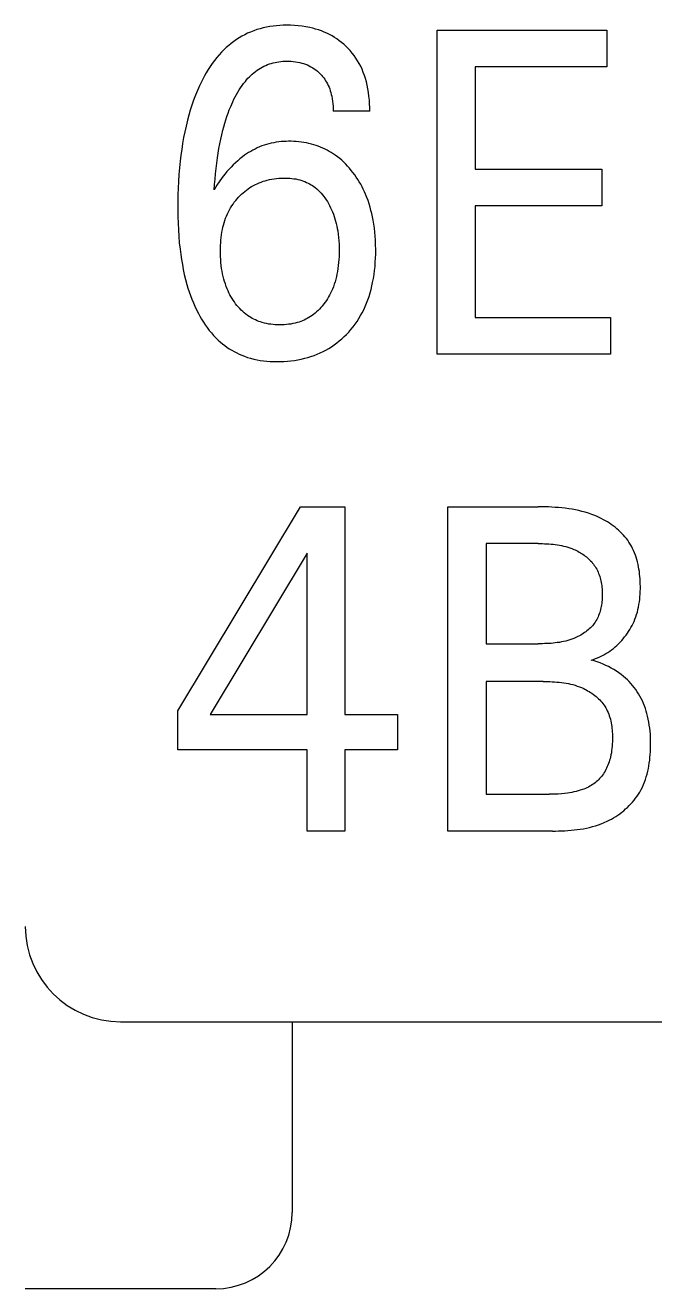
# Model space of a CAD drawing. Extents: x 10 to 656, y -396 to 292.
# Drawn here: x 288.851 to 289.519, y 101.488 to 102.829 of the extents above; entities that cross this region are included whole.
import ezdxf

# ---------------------------------------------------------------- set-up
doc = ezdxf.new("R2010")
doc.units = 0
doc.header["$LTSCALE"] = 5
doc.header["$MEASUREMENT"] = 0
doc.layers.get('0').update_dxf_attribs({"linetype": 'CONTINUOUS'})

msp = doc.modelspace()

# ---------------------------------------------------------------- linework, layer by layer
at = {"color": 7, "linetype": 'Continuous'}
for p, q in [((289.0839, 102.8194), (289.0808, 102.8178)), ((289.0869, 102.821), (289.0839, 102.8194)), ((289.0901, 102.8223), (289.0869, 102.821)), ((289.0934, 102.8236), (289.0901, 102.8223)), ((289.0967, 102.8248), (289.0934, 102.8236)), ((289.1001, 102.8258), (289.0967, 102.8248)), ((289.1036, 102.8266), (289.1001, 102.8258)), ((289.1071, 102.8274), (289.1036, 102.8266)), ((289.1106, 102.828), (289.1071, 102.8274)), ((289.1141, 102.8285), (289.1106, 102.828)), ((289.1176, 102.8289), (289.1141, 102.8285)), ((289.1212, 102.8292), (289.1176, 102.8289)), ((289.1248, 102.8294), (289.1212, 102.8292)), ((289.1283, 102.8295), (289.1248, 102.8294)), ((289.1325, 102.8294), (289.1283, 102.8295)), ((289.1366, 102.8292), (289.1325, 102.8294)), ((289.1407, 102.8289), (289.1366, 102.8292)), ((289.1448, 102.8284), (289.1407, 102.8289)), ((289.1489, 102.8278), (289.1448, 102.8284)), ((289.1529, 102.827), (289.1489, 102.8278)), ((289.156, 102.8263), (289.1529, 102.827)), ((289.1591, 102.8254), (289.156, 102.8263)), ((289.1621, 102.8245), (289.1591, 102.8254)), ((289.1652, 102.8234), (289.1621, 102.8245)), ((289.1681, 102.8223), (289.1652, 102.8234)), ((289.171, 102.821), (289.1681, 102.8223)), ((289.1739, 102.8196), (289.171, 102.821)), ((289.1766, 102.8181), (289.1739, 102.8196)), ((289.2882, 102.4802), (289.2882, 102.8243)), ((289.2882, 102.8243), (289.4685, 102.8243)), ((289.4685, 102.8243), (289.4685, 102.7853)), ((289.0642, 102.8057), (289.0617, 102.8034)), ((289.0668, 102.808), (289.0642, 102.8057)), ((289.0694, 102.8102), (289.0668, 102.808)), ((289.0722, 102.8122), (289.0694, 102.8102)), ((289.075, 102.8142), (289.0722, 102.8122)), ((289.0779, 102.8161), (289.075, 102.8142)), ((289.0808, 102.8178), (289.0779, 102.8161)), ((289.1792, 102.8166), (289.1766, 102.8181)), ((289.1818, 102.8149), (289.1792, 102.8166)), ((289.1842, 102.8131), (289.1818, 102.8149)), ((289.1867, 102.8113), (289.1842, 102.8131)), ((289.189, 102.8093), (289.1867, 102.8113)), ((289.1912, 102.8073), (289.189, 102.8093)), ((289.1936, 102.8049), (289.1912, 102.8073)), ((289.0516, 102.7921), (289.0493, 102.7889)), ((289.0541, 102.7951), (289.0516, 102.7921)), ((289.0566, 102.7981), (289.0541, 102.7951)), ((289.0592, 102.8009), (289.0566, 102.7981)), ((289.0617, 102.8034), (289.0592, 102.8009)), ((289.1958, 102.8025), (289.1936, 102.8049)), ((289.198, 102.8), (289.1958, 102.8025)), ((289.2, 102.7973), (289.198, 102.8)), ((289.2019, 102.7946), (289.2, 102.7973)), ((289.2037, 102.7918), (289.2019, 102.7946)), ((289.2053, 102.789), (289.2037, 102.7918)), ((289.043, 102.7791), (289.0411, 102.7758)), ((289.045, 102.7825), (289.043, 102.7791)), ((289.0471, 102.7857), (289.045, 102.7825)), ((289.0493, 102.7889), (289.0471, 102.7857)), ((289.0919, 102.7777), (289.0936, 102.7791)), ((289.0936, 102.7791), (289.0952, 102.7804)), ((289.0952, 102.7804), (289.097, 102.7817)), ((289.097, 102.7817), (289.0987, 102.7829)), ((289.0987, 102.7829), (289.1005, 102.784)), ((289.1005, 102.784), (289.1024, 102.7851)), ((289.1024, 102.7851), (289.1043, 102.786)), ((289.1043, 102.786), (289.1062, 102.7869)), ((289.1062, 102.7869), (289.1081, 102.7877)), ((289.1081, 102.7877), (289.11, 102.7884)), ((289.11, 102.7884), (289.112, 102.789)), ((289.112, 102.789), (289.114, 102.7896)), ((289.114, 102.7896), (289.116, 102.79)), ((289.116, 102.79), (289.118, 102.7904)), ((289.118, 102.7904), (289.1201, 102.7908)), ((289.1201, 102.7908), (289.1221, 102.791)), ((289.1221, 102.791), (289.1242, 102.7912)), ((289.1242, 102.7912), (289.1262, 102.7913)), ((289.1262, 102.7913), (289.1283, 102.7914)), ((289.1283, 102.7914), (289.1307, 102.7914)), ((289.1307, 102.7914), (289.133, 102.7913)), ((289.133, 102.7913), (289.1354, 102.7911)), ((289.1354, 102.7911), (289.1377, 102.7908)), ((289.1377, 102.7908), (289.14, 102.7904)), ((289.14, 102.7904), (289.1423, 102.7899)), ((289.1423, 102.7899), (289.1444, 102.7894)), ((289.1444, 102.7894), (289.1464, 102.7888)), ((289.1464, 102.7888), (289.1484, 102.7881)), ((289.1484, 102.7881), (289.1504, 102.7873)), ((289.1504, 102.7873), (289.1523, 102.7864)), ((289.1523, 102.7864), (289.1542, 102.7854)), ((289.1542, 102.7854), (289.156, 102.7844)), ((289.156, 102.7844), (289.1577, 102.7833)), ((289.1577, 102.7833), (289.1594, 102.7821)), ((289.1594, 102.7821), (289.161, 102.7808)), ((289.161, 102.7808), (289.1625, 102.7794)), ((289.1625, 102.7794), (289.164, 102.778)), ((289.207, 102.7859), (289.2053, 102.789)), ((289.2084, 102.7827), (289.207, 102.7859)), ((289.2098, 102.7794), (289.2084, 102.7827)), ((289.211, 102.7761), (289.2098, 102.7794)), ((289.3286, 102.7853), (289.3286, 102.6768)), ((289.4685, 102.7853), (289.3286, 102.7853)), ((289.0358, 102.7653), (289.0336, 102.7602)), ((289.0375, 102.7688), (289.0358, 102.7653)), ((289.0392, 102.7723), (289.0375, 102.7688)), ((289.0411, 102.7758), (289.0392, 102.7723)), ((289.0794, 102.7631), (289.081, 102.7655)), ((289.081, 102.7655), (289.0827, 102.7677)), ((289.0827, 102.7677), (289.0845, 102.7699)), ((289.0845, 102.7699), (289.0859, 102.7716)), ((289.0859, 102.7716), (289.0873, 102.7732)), ((289.0873, 102.7732), (289.0888, 102.7747)), ((289.0888, 102.7747), (289.0904, 102.7762)), ((289.0904, 102.7762), (289.0919, 102.7777)), ((289.164, 102.778), (289.1653, 102.7766)), ((289.1653, 102.7766), (289.1665, 102.7752)), ((289.1665, 102.7752), (289.1677, 102.7737)), ((289.1677, 102.7737), (289.1688, 102.7722)), ((289.1688, 102.7722), (289.1698, 102.7706)), ((289.1698, 102.7706), (289.1708, 102.769)), ((289.1708, 102.769), (289.1717, 102.7674)), ((289.1717, 102.7674), (289.1726, 102.7656)), ((289.1726, 102.7656), (289.1734, 102.7638)), ((289.212, 102.7728), (289.211, 102.7761)), ((289.213, 102.7694), (289.212, 102.7728)), ((289.2138, 102.766), (289.213, 102.7694)), ((289.2146, 102.762), (289.2138, 102.766)), ((289.0314, 102.7551), (289.0295, 102.7499)), ((289.0336, 102.7602), (289.0314, 102.7551)), ((289.0724, 102.7509), (289.0737, 102.7534)), ((289.0737, 102.7534), (289.075, 102.7559)), ((289.075, 102.7559), (289.0764, 102.7583)), ((289.0764, 102.7583), (289.0779, 102.7608)), ((289.0779, 102.7608), (289.0794, 102.7631)), ((289.1734, 102.7638), (289.1741, 102.7619)), ((289.1741, 102.7619), (289.1747, 102.76)), ((289.1747, 102.76), (289.1753, 102.7581)), ((289.1753, 102.7581), (289.1758, 102.7561)), ((289.1758, 102.7561), (289.1763, 102.7541)), ((289.1763, 102.7541), (289.1768, 102.7515)), ((289.1768, 102.7515), (289.1772, 102.7489)), ((289.2153, 102.7581), (289.2146, 102.762)), ((289.2158, 102.7541), (289.2153, 102.7581)), ((289.2162, 102.7501), (289.2158, 102.7541)), ((289.026, 102.7393), (289.0244, 102.734)), ((289.0277, 102.7446), (289.026, 102.7393)), ((289.0295, 102.7499), (289.0277, 102.7446)), ((289.0662, 102.7361), (289.0675, 102.7396)), ((289.0675, 102.7396), (289.069, 102.7431)), ((289.069, 102.7431), (289.0701, 102.7457)), ((289.0701, 102.7457), (289.0712, 102.7483)), ((289.0712, 102.7483), (289.0724, 102.7509)), ((289.1772, 102.7489), (289.1775, 102.7462)), ((289.1775, 102.7462), (289.1777, 102.7435)), ((289.1777, 102.7435), (289.1778, 102.7409)), ((289.1778, 102.7409), (289.1778, 102.7382)), ((289.2166, 102.7382), (289.1778, 102.7382)), ((289.2164, 102.7461), (289.2162, 102.7501)), ((289.2166, 102.7422), (289.2164, 102.7461)), ((289.2166, 102.7382), (289.2166, 102.7422)), ((289.023, 102.7286), (289.0215, 102.7225)), ((289.0244, 102.734), (289.023, 102.7286)), ((289.0617, 102.7218), (289.0627, 102.7254)), ((289.0627, 102.7254), (289.0638, 102.729)), ((289.0638, 102.729), (289.065, 102.7325)), ((289.065, 102.7325), (289.0662, 102.7361)), ((289.0202, 102.7163), (289.0189, 102.7102)), ((289.0215, 102.7225), (289.0202, 102.7163)), ((289.0584, 102.7084), (289.0595, 102.7133)), ((289.0595, 102.7133), (289.0607, 102.7181)), ((289.0607, 102.7181), (289.0617, 102.7218)), ((289.0179, 102.7039), (289.0169, 102.6977)), ((289.0189, 102.7102), (289.0179, 102.7039)), ((289.0556, 102.6936), (289.0565, 102.6986)), ((289.0565, 102.6986), (289.0574, 102.7035)), ((289.0574, 102.7035), (289.0584, 102.7084)), ((289.0948, 102.6981), (289.0925, 102.6969)), ((289.0972, 102.6993), (289.0948, 102.6981)), ((289.0996, 102.7003), (289.0972, 102.6993)), ((289.102, 102.7013), (289.0996, 102.7003)), ((289.1045, 102.7022), (289.102, 102.7013)), ((289.107, 102.703), (289.1045, 102.7022)), ((289.1096, 102.7036), (289.107, 102.703)), ((289.1121, 102.7043), (289.1096, 102.7036)), ((289.1147, 102.7048), (289.1121, 102.7043)), ((289.1173, 102.7052), (289.1147, 102.7048)), ((289.1199, 102.7056), (289.1173, 102.7052)), ((289.1225, 102.7059), (289.1199, 102.7056)), ((289.1251, 102.7061), (289.1225, 102.7059)), ((289.1278, 102.7062), (289.1251, 102.7061)), ((289.1304, 102.7063), (289.1278, 102.7062)), ((289.1331, 102.7063), (289.1304, 102.7063)), ((289.1359, 102.7062), (289.1331, 102.7063)), ((289.1386, 102.706), (289.1359, 102.7062)), ((289.1413, 102.7058), (289.1386, 102.706)), ((289.144, 102.7055), (289.1413, 102.7058)), ((289.1466, 102.705), (289.144, 102.7055)), ((289.1493, 102.7046), (289.1466, 102.705)), ((289.152, 102.704), (289.1493, 102.7046)), ((289.1546, 102.7033), (289.152, 102.704)), ((289.1572, 102.7026), (289.1546, 102.7033)), ((289.1596, 102.7018), (289.1572, 102.7026)), ((289.162, 102.701), (289.1596, 102.7018)), ((289.1644, 102.7001), (289.162, 102.701)), ((289.1668, 102.6991), (289.1644, 102.7001)), ((289.1691, 102.698), (289.1668, 102.6991)), ((289.1713, 102.6968), (289.1691, 102.698)), ((289.0153, 102.6852), (289.0146, 102.6781)), ((289.016, 102.6915), (289.0153, 102.6852)), ((289.0169, 102.6977), (289.016, 102.6915)), ((289.0541, 102.6831), (289.0549, 102.6887)), ((289.0549, 102.6887), (289.0556, 102.6936)), ((289.0764, 102.6857), (289.074, 102.6836)), ((289.0788, 102.6878), (289.0764, 102.6857)), ((289.0814, 102.6898), (289.0788, 102.6878)), ((289.0835, 102.6914), (289.0814, 102.6898)), ((289.0857, 102.6929), (289.0835, 102.6914)), ((289.0879, 102.6943), (289.0857, 102.6929)), ((289.0902, 102.6956), (289.0879, 102.6943)), ((289.0925, 102.6969), (289.0902, 102.6956)), ((289.1736, 102.6956), (289.1713, 102.6968)), ((289.1758, 102.6943), (289.1736, 102.6956)), ((289.1779, 102.693), (289.1758, 102.6943)), ((289.18, 102.6915), (289.1779, 102.693)), ((289.1824, 102.6898), (289.18, 102.6915)), ((289.1847, 102.688), (289.1824, 102.6898)), ((289.1869, 102.6861), (289.1847, 102.688)), ((289.189, 102.6841), (289.1869, 102.6861)), ((289.0146, 102.6781), (289.014, 102.6709)), ((289.0524, 102.6661), (289.0529, 102.6718)), ((289.0529, 102.6718), (289.0535, 102.6774)), ((289.0535, 102.6774), (289.0541, 102.6831)), ((289.063, 102.6717), (289.061, 102.6692)), ((289.065, 102.6742), (289.063, 102.6717)), ((289.0672, 102.6767), (289.065, 102.6742)), ((289.0694, 102.679), (289.0672, 102.6767)), ((289.0716, 102.6813), (289.0694, 102.679)), ((289.074, 102.6836), (289.0716, 102.6813)), ((289.1911, 102.682), (289.189, 102.6841)), ((289.1931, 102.6799), (289.1911, 102.682)), ((289.1951, 102.6777), (289.1931, 102.6799)), ((289.197, 102.6754), (289.1951, 102.6777)), ((289.1988, 102.6731), (289.197, 102.6754)), ((289.2006, 102.6707), (289.1988, 102.6731)), ((289.3286, 102.6768), (289.4631, 102.6768)), ((289.4631, 102.6768), (289.4631, 102.6377)), ((289.0135, 102.6637), (289.0132, 102.6566)), ((289.014, 102.6709), (289.0135, 102.6637)), ((289.0515, 102.6548), (289.0519, 102.6605)), ((289.0519, 102.6605), (289.0524, 102.6661)), ((289.0543, 102.6596), (289.0529, 102.6572)), ((289.0574, 102.6644), (289.0543, 102.6596)), ((289.061, 102.6692), (289.0574, 102.6644)), ((289.0893, 102.6571), (289.0912, 102.6583)), ((289.0912, 102.6583), (289.0931, 102.6594)), ((289.0931, 102.6594), (289.0952, 102.6604)), ((289.0952, 102.6604), (289.0972, 102.6613)), ((289.0972, 102.6613), (289.0993, 102.6622)), ((289.0993, 102.6622), (289.1014, 102.663)), ((289.1014, 102.663), (289.1035, 102.6638)), ((289.1035, 102.6638), (289.1057, 102.6644)), ((289.1057, 102.6644), (289.1078, 102.665)), ((289.1078, 102.665), (289.1102, 102.6656)), ((289.1102, 102.6656), (289.1126, 102.6661)), ((289.1126, 102.6661), (289.115, 102.6664)), ((289.115, 102.6664), (289.1175, 102.6668)), ((289.1175, 102.6668), (289.1199, 102.667)), ((289.1199, 102.667), (289.1224, 102.6672)), ((289.1224, 102.6672), (289.1248, 102.6673)), ((289.1248, 102.6673), (289.1273, 102.6673)), ((289.1273, 102.6673), (289.1294, 102.6672)), ((289.1294, 102.6672), (289.1316, 102.6671)), ((289.1316, 102.6671), (289.1338, 102.6669)), ((289.1338, 102.6669), (289.136, 102.6666)), ((289.136, 102.6666), (289.1381, 102.6663)), ((289.1381, 102.6663), (289.1402, 102.6659)), ((289.1402, 102.6659), (289.1424, 102.6653)), ((289.1424, 102.6653), (289.1444, 102.6647)), ((289.1444, 102.6647), (289.1462, 102.6641)), ((289.1462, 102.6641), (289.1478, 102.6635)), ((289.1478, 102.6635), (289.1495, 102.6627)), ((289.1495, 102.6627), (289.1511, 102.6619)), ((289.1511, 102.6619), (289.1527, 102.6611)), ((289.1527, 102.6611), (289.1543, 102.6602)), ((289.1543, 102.6602), (289.1558, 102.6592)), ((289.1558, 102.6592), (289.1573, 102.6582)), ((289.1573, 102.6582), (289.1588, 102.6571)), ((289.2023, 102.6683), (289.2006, 102.6707)), ((289.2039, 102.6658), (289.2023, 102.6683)), ((289.2055, 102.6632), (289.2039, 102.6658)), ((289.207, 102.6607), (289.2055, 102.6632)), ((289.2084, 102.658), (289.207, 102.6607)), ((289.2097, 102.6554), (289.2084, 102.658)), ((289.0129, 102.6494), (289.0128, 102.6422)), ((289.0132, 102.6566), (289.0129, 102.6494)), ((289.0529, 102.6572), (289.0515, 102.6548)), ((289.0743, 102.6434), (289.0758, 102.6452)), ((289.0758, 102.6452), (289.0773, 102.647)), ((289.0773, 102.647), (289.0789, 102.6486)), ((289.0789, 102.6486), (289.0805, 102.6502)), ((289.0805, 102.6502), (289.0822, 102.6517)), ((289.0822, 102.6517), (289.0839, 102.6531)), ((289.0839, 102.6531), (289.0856, 102.6545)), ((289.0856, 102.6545), (289.0874, 102.6558)), ((289.0874, 102.6558), (289.0893, 102.6571)), ((289.1588, 102.6571), (289.1604, 102.6557)), ((289.1604, 102.6557), (289.162, 102.6543)), ((289.162, 102.6543), (289.1636, 102.6527)), ((289.1636, 102.6527), (289.165, 102.6512)), ((289.165, 102.6512), (289.1664, 102.6495)), ((289.1664, 102.6495), (289.1678, 102.6478)), ((289.1678, 102.6478), (289.169, 102.6461)), ((289.169, 102.6461), (289.1703, 102.6443)), ((289.1703, 102.6443), (289.1716, 102.6423)), ((289.211, 102.6527), (289.2097, 102.6554)), ((289.2122, 102.65), (289.211, 102.6527)), ((289.2135, 102.6466), (289.2122, 102.65)), ((289.2148, 102.6433), (289.2135, 102.6466)), ((289.0128, 102.6422), (289.0127, 102.6351)), ((289.0127, 102.6351), (289.0128, 102.6263)), ((289.0655, 102.6292), (289.0666, 102.6315)), ((289.0666, 102.6315), (289.0677, 102.6336)), ((289.0677, 102.6336), (289.0689, 102.6356)), ((289.0689, 102.6356), (289.0701, 102.6377)), ((289.0701, 102.6377), (289.0714, 102.6396)), ((289.0714, 102.6396), (289.0728, 102.6416)), ((289.0728, 102.6416), (289.0743, 102.6434)), ((289.1716, 102.6423), (289.1728, 102.6402)), ((289.1728, 102.6402), (289.174, 102.638)), ((289.174, 102.638), (289.1751, 102.6358)), ((289.1751, 102.6358), (289.1761, 102.6336)), ((289.1761, 102.6336), (289.1771, 102.6314)), ((289.1771, 102.6314), (289.178, 102.6291)), ((289.2159, 102.6399), (289.2148, 102.6433)), ((289.217, 102.6365), (289.2159, 102.6399)), ((289.2179, 102.633), (289.217, 102.6365)), ((289.2188, 102.6295), (289.2179, 102.633)), ((289.3286, 102.6377), (289.3286, 102.5192)), ((289.4631, 102.6377), (289.3286, 102.6377)), ((289.0128, 102.6263), (289.013, 102.6194)), ((289.013, 102.6194), (289.0134, 102.6124)), ((289.0607, 102.615), (289.0613, 102.6174)), ((289.0613, 102.6174), (289.062, 102.6198)), ((289.062, 102.6198), (289.0628, 102.6222)), ((289.0628, 102.6222), (289.0636, 102.6246)), ((289.0636, 102.6246), (289.0645, 102.6269)), ((289.0645, 102.6269), (289.0655, 102.6292)), ((289.178, 102.6291), (289.1788, 102.6266)), ((289.1788, 102.6266), (289.1796, 102.624)), ((289.1796, 102.624), (289.1804, 102.6215)), ((289.1804, 102.6215), (289.181, 102.6189)), ((289.181, 102.6189), (289.1816, 102.6163)), ((289.2196, 102.626), (289.2188, 102.6295)), ((289.2202, 102.6225), (289.2196, 102.626)), ((289.2209, 102.6183), (289.2202, 102.6225)), ((289.2215, 102.6141), (289.2209, 102.6183)), ((289.0134, 102.6124), (289.0138, 102.6055)), ((289.0138, 102.6055), (289.0144, 102.5985)), ((289.0586, 102.6014), (289.0588, 102.6042)), ((289.0588, 102.6042), (289.0592, 102.607)), ((289.0592, 102.607), (289.0597, 102.6098)), ((289.0597, 102.6098), (289.0602, 102.6125)), ((289.0602, 102.6125), (289.0607, 102.615)), ((289.1816, 102.6163), (289.1821, 102.6137)), ((289.1821, 102.6137), (289.1826, 102.6111)), ((289.1826, 102.6111), (289.1831, 102.6076)), ((289.1831, 102.6076), (289.1835, 102.6041)), ((289.1835, 102.6041), (289.1838, 102.6007)), ((289.222, 102.6098), (289.2215, 102.6141)), ((289.2224, 102.6056), (289.222, 102.6098)), ((289.2226, 102.6013), (289.2224, 102.6056)), ((289.0144, 102.5985), (289.0152, 102.5916)), ((289.0152, 102.5916), (289.0159, 102.5862)), ((289.058, 102.5902), (289.0581, 102.593)), ((289.0581, 102.593), (289.0582, 102.5958)), ((289.0582, 102.5958), (289.0583, 102.5986)), ((289.0583, 102.5986), (289.0586, 102.6014)), ((289.1838, 102.6007), (289.184, 102.5972)), ((289.184, 102.5972), (289.1841, 102.5937)), ((289.1841, 102.5937), (289.1841, 102.5902)), ((289.2228, 102.5971), (289.2226, 102.6013)), ((289.2229, 102.5907), (289.2228, 102.5971)), ((289.2229, 102.5864), (289.2229, 102.5907)), ((289.0159, 102.5862), (289.0167, 102.5808)), ((289.0167, 102.5808), (289.0176, 102.5755)), ((289.0581, 102.587), (289.058, 102.5902)), ((289.0582, 102.5839), (289.0581, 102.587)), ((289.0583, 102.5808), (289.0582, 102.5839)), ((289.0586, 102.5776), (289.0583, 102.5808)), ((289.0589, 102.5745), (289.0586, 102.5776)), ((289.1836, 102.5775), (289.1832, 102.5744)), ((289.1838, 102.5807), (289.1836, 102.5775)), ((289.184, 102.5838), (289.1838, 102.5807)), ((289.1841, 102.587), (289.184, 102.5838)), ((289.1841, 102.5902), (289.1841, 102.587)), ((289.2222, 102.5735), (289.2225, 102.5778)), ((289.2225, 102.5778), (289.2227, 102.5821)), ((289.2227, 102.5821), (289.2229, 102.5864)), ((289.0176, 102.5755), (289.0186, 102.5702)), ((289.0186, 102.5702), (289.0197, 102.5649)), ((289.0197, 102.5649), (289.021, 102.5596)), ((289.0593, 102.5714), (289.0589, 102.5745)), ((289.0598, 102.5683), (289.0593, 102.5714)), ((289.0604, 102.5656), (289.0598, 102.5683)), ((289.061, 102.5628), (289.0604, 102.5656)), ((289.1818, 102.5653), (289.1812, 102.5626)), ((289.1823, 102.5681), (289.1818, 102.5653)), ((289.1828, 102.5712), (289.1823, 102.5681)), ((289.1832, 102.5744), (289.1828, 102.5712)), ((289.2205, 102.5607), (289.2212, 102.5649)), ((289.2212, 102.5649), (289.2217, 102.5692)), ((289.2217, 102.5692), (289.2222, 102.5735)), ((289.021, 102.5596), (289.0224, 102.5544)), ((289.0224, 102.5544), (289.0236, 102.5504)), ((289.0236, 102.5504), (289.0249, 102.5465)), ((289.0616, 102.5601), (289.061, 102.5628)), ((289.0624, 102.5574), (289.0616, 102.5601)), ((289.0633, 102.5548), (289.0624, 102.5574)), ((289.0642, 102.5521), (289.0633, 102.5548)), ((289.0652, 102.5495), (289.0642, 102.5521)), ((289.178, 102.5518), (289.1769, 102.5492)), ((289.1789, 102.5545), (289.178, 102.5518)), ((289.1798, 102.5571), (289.1789, 102.5545)), ((289.1805, 102.5598), (289.1798, 102.5571)), ((289.1812, 102.5626), (289.1805, 102.5598)), ((289.218, 102.549), (289.2189, 102.5527)), ((289.2189, 102.5527), (289.2197, 102.5564)), ((289.2197, 102.5564), (289.2205, 102.5607)), ((289.0249, 102.5465), (289.0262, 102.5426)), ((289.0262, 102.5426), (289.0277, 102.5387)), ((289.0277, 102.5387), (289.0293, 102.5349)), ((289.0661, 102.5475), (289.0652, 102.5495)), ((289.0671, 102.5454), (289.0661, 102.5475)), ((289.0681, 102.5434), (289.0671, 102.5454)), ((289.0692, 102.5414), (289.0681, 102.5434)), ((289.0704, 102.5395), (289.0692, 102.5414)), ((289.0716, 102.5375), (289.0704, 102.5395)), ((289.0729, 102.5357), (289.0716, 102.5375)), ((289.1706, 102.5373), (289.1693, 102.5354)), ((289.1718, 102.5392), (289.1706, 102.5373)), ((289.1729, 102.5411), (289.1718, 102.5392)), ((289.174, 102.5431), (289.1729, 102.5411)), ((289.1751, 102.5451), (289.174, 102.5431)), ((289.176, 102.5471), (289.1751, 102.5451)), ((289.1769, 102.5492), (289.176, 102.5471)), ((289.2133, 102.5345), (289.2146, 102.538)), ((289.2146, 102.538), (289.2159, 102.5416)), ((289.2159, 102.5416), (289.217, 102.5453)), ((289.217, 102.5453), (289.218, 102.549)), ((289.0293, 102.5349), (289.0309, 102.5311)), ((289.0309, 102.5311), (289.0327, 102.5273)), ((289.0327, 102.5273), (289.0346, 102.5236)), ((289.0346, 102.5236), (289.0363, 102.5205)), ((289.0742, 102.5338), (289.0729, 102.5357)), ((289.0756, 102.5321), (289.0742, 102.5338)), ((289.077, 102.5304), (289.0756, 102.5321)), ((289.0785, 102.5287), (289.077, 102.5304)), ((289.0801, 102.5271), (289.0785, 102.5287)), ((289.0817, 102.5256), (289.0801, 102.5271)), ((289.0834, 102.5241), (289.0817, 102.5256)), ((289.0851, 102.5227), (289.0834, 102.5241)), ((289.1586, 102.5238), (289.157, 102.5225)), ((289.1602, 102.5252), (289.1586, 102.5238)), ((289.1618, 102.5266), (289.1602, 102.5252)), ((289.1633, 102.5281), (289.1618, 102.5266)), ((289.1647, 102.5297), (289.1633, 102.5281)), ((289.1661, 102.5313), (289.1647, 102.5297)), ((289.168, 102.5336), (289.1661, 102.5313)), ((289.1693, 102.5354), (289.168, 102.5336)), ((289.2069, 102.5212), (289.2086, 102.5243)), ((289.2086, 102.5243), (289.2102, 102.5275)), ((289.2102, 102.5275), (289.2118, 102.5309)), ((289.2118, 102.5309), (289.2133, 102.5345)), ((289.0363, 102.5205), (289.038, 102.5174)), ((289.038, 102.5174), (289.0399, 102.5143)), ((289.0399, 102.5143), (289.0419, 102.5114)), ((289.0419, 102.5114), (289.0439, 102.5085)), ((289.0869, 102.5214), (289.0851, 102.5227)), ((289.0885, 102.5203), (289.0869, 102.5214)), ((289.0902, 102.5193), (289.0885, 102.5203)), ((289.0919, 102.5183), (289.0902, 102.5193)), ((289.0936, 102.5174), (289.0919, 102.5183)), ((289.0953, 102.5166), (289.0936, 102.5174)), ((289.0971, 102.5158), (289.0953, 102.5166)), ((289.0989, 102.5151), (289.0971, 102.5158)), ((289.1007, 102.5145), (289.0989, 102.5151)), ((289.1025, 102.5139), (289.1007, 102.5145)), ((289.1048, 102.5133), (289.1025, 102.5139)), ((289.1071, 102.5128), (289.1048, 102.5133)), ((289.1094, 102.5123), (289.1071, 102.5128)), ((289.1117, 102.512), (289.1094, 102.5123)), ((289.114, 102.5117), (289.1117, 102.512)), ((289.1163, 102.5116), (289.114, 102.5117)), ((289.1186, 102.5114), (289.1163, 102.5116)), ((289.121, 102.5114), (289.1186, 102.5114)), ((289.1233, 102.5114), (289.121, 102.5114)), ((289.1257, 102.5115), (289.1233, 102.5114)), ((289.1281, 102.5117), (289.1257, 102.5115)), ((289.1304, 102.512), (289.1281, 102.5117)), ((289.1327, 102.5123), (289.1304, 102.512)), ((289.135, 102.5127), (289.1327, 102.5123)), ((289.1373, 102.5133), (289.135, 102.5127)), ((289.1396, 102.5139), (289.1373, 102.5133)), ((289.1415, 102.5144), (289.1396, 102.5139)), ((289.1433, 102.5151), (289.1415, 102.5144)), ((289.1451, 102.5158), (289.1433, 102.5151)), ((289.1469, 102.5165), (289.1451, 102.5158)), ((289.1486, 102.5174), (289.1469, 102.5165)), ((289.1503, 102.5182), (289.1486, 102.5174)), ((289.152, 102.5192), (289.1503, 102.5182)), ((289.1537, 102.5202), (289.152, 102.5192)), ((289.1553, 102.5213), (289.1537, 102.5202)), ((289.157, 102.5225), (289.1553, 102.5213)), ((289.1989, 102.5093), (289.201, 102.5122)), ((289.201, 102.5122), (289.2031, 102.5151)), ((289.2031, 102.5151), (289.205, 102.5181)), ((289.205, 102.5181), (289.2069, 102.5212)), ((289.3286, 102.5192), (289.4723, 102.5192)), ((289.4723, 102.5192), (289.4723, 102.4802)), ((289.0439, 102.5085), (289.0461, 102.5056)), ((289.0461, 102.5056), (289.0484, 102.5029)), ((289.0484, 102.5029), (289.0507, 102.5002)), ((289.0507, 102.5002), (289.0532, 102.4976)), ((289.0532, 102.4976), (289.0557, 102.4951)), ((289.1869, 102.4966), (289.1895, 102.4989)), ((289.1895, 102.4989), (289.1919, 102.5013)), ((289.1919, 102.5013), (289.1943, 102.5038)), ((289.1943, 102.5038), (289.1966, 102.5065)), ((289.1966, 102.5065), (289.1989, 102.5093)), ((289.0557, 102.4951), (289.058, 102.4932)), ((289.058, 102.4932), (289.0603, 102.4913)), ((289.0603, 102.4913), (289.0626, 102.4894)), ((289.0626, 102.4894), (289.065, 102.4877)), ((289.065, 102.4877), (289.0675, 102.486)), ((289.0675, 102.486), (289.0701, 102.4845)), ((289.0701, 102.4845), (289.0727, 102.483)), ((289.167, 102.4831), (289.1701, 102.4847)), ((289.1701, 102.4847), (289.1731, 102.4864)), ((289.1731, 102.4864), (289.176, 102.4882)), ((289.176, 102.4882), (289.1788, 102.4901)), ((289.1788, 102.4901), (289.1816, 102.4922)), ((289.1816, 102.4922), (289.1843, 102.4943)), ((289.1843, 102.4943), (289.1869, 102.4966)), ((289.0727, 102.483), (289.0753, 102.4816)), ((289.0753, 102.4816), (289.078, 102.4803)), ((289.078, 102.4803), (289.0807, 102.4792)), ((289.0807, 102.4792), (289.0835, 102.4781)), ((289.0835, 102.4781), (289.0868, 102.4769)), ((289.0868, 102.4769), (289.0901, 102.4759)), ((289.0901, 102.4759), (289.0935, 102.4751)), ((289.0935, 102.4751), (289.0969, 102.4744)), ((289.0969, 102.4744), (289.1004, 102.4737)), ((289.1004, 102.4737), (289.1038, 102.4733)), ((289.1038, 102.4733), (289.1073, 102.4729)), ((289.1073, 102.4729), (289.1108, 102.4726)), ((289.1108, 102.4726), (289.1143, 102.4724)), ((289.1143, 102.4724), (289.1178, 102.4724)), ((289.1178, 102.4724), (289.1216, 102.4724)), ((289.1216, 102.4724), (289.1254, 102.4726)), ((289.1254, 102.4726), (289.1291, 102.4728)), ((289.1291, 102.4728), (289.1328, 102.4732)), ((289.1328, 102.4732), (289.1366, 102.4737)), ((289.1366, 102.4737), (289.1403, 102.4743)), ((289.1403, 102.4743), (289.1439, 102.475)), ((289.1439, 102.475), (289.1476, 102.4759)), ((289.1476, 102.4759), (289.1509, 102.4768)), ((289.1509, 102.4768), (289.1542, 102.4778)), ((289.1542, 102.4778), (289.1575, 102.479)), ((289.1575, 102.479), (289.1607, 102.4802)), ((289.1607, 102.4802), (289.1639, 102.4816)), ((289.1639, 102.4816), (289.167, 102.4831)), ((289.4723, 102.4802), (289.2882, 102.4802)), ((289.0127, 102.1016), (289.1432, 102.3182)), ((289.1432, 102.3182), (289.19, 102.3182)), ((289.19, 102.3182), (289.19, 102.0977)), ((289.2997, 101.9741), (289.2997, 102.3182)), ((289.2997, 102.3182), (289.3955, 102.3182)), ((289.3991, 102.3182), (289.3955, 102.3182)), ((289.4027, 102.3182), (289.3991, 102.3182)), ((289.4063, 102.3181), (289.4027, 102.3182)), ((289.4099, 102.3179), (289.4063, 102.3181)), ((289.4135, 102.3177), (289.4099, 102.3179)), ((289.4171, 102.3175), (289.4135, 102.3177)), ((289.4207, 102.3171), (289.4171, 102.3175)), ((289.4243, 102.3167), (289.4207, 102.3171)), ((289.4279, 102.3162), (289.4243, 102.3167)), ((289.4315, 102.3157), (289.4279, 102.3162)), ((289.435, 102.315), (289.4315, 102.3157)), ((289.4385, 102.3143), (289.435, 102.315)), ((289.442, 102.3134), (289.4385, 102.3143)), ((289.4455, 102.3125), (289.442, 102.3134)), ((289.449, 102.3114), (289.4455, 102.3125)), ((289.4524, 102.3102), (289.449, 102.3114)), ((289.4558, 102.3089), (289.4524, 102.3102)), ((289.4581, 102.3079), (289.4558, 102.3089)), ((289.4603, 102.3069), (289.4581, 102.3079)), ((289.4625, 102.3058), (289.4603, 102.3069)), ((289.4647, 102.3046), (289.4625, 102.3058)), ((289.4669, 102.3034), (289.4647, 102.3046)), ((289.469, 102.3022), (289.4669, 102.3034)), ((289.4711, 102.3009), (289.469, 102.3022)), ((289.4731, 102.2995), (289.4711, 102.3009)), ((289.4751, 102.2981), (289.4731, 102.2995)), ((289.4771, 102.2966), (289.4751, 102.2981)), ((289.479, 102.295), (289.4771, 102.2966)), ((289.4809, 102.2934), (289.479, 102.295)), ((289.4826, 102.2918), (289.4809, 102.2934)), ((289.4844, 102.2901), (289.4826, 102.2918)), ((289.486, 102.2883), (289.4844, 102.2901)), ((289.4876, 102.2865), (289.486, 102.2883)), ((289.4891, 102.2846), (289.4876, 102.2865)), ((289.4906, 102.2827), (289.4891, 102.2846)), ((289.4919, 102.2807), (289.4906, 102.2827)), ((289.1503, 102.2692), (289.0473, 102.0977)), ((289.1503, 102.0977), (289.1503, 102.2692)), ((289.3402, 102.2792), (289.3402, 102.1729)), ((289.3955, 102.2792), (289.3402, 102.2792)), ((289.3955, 102.2792), (289.3978, 102.2792)), ((289.3978, 102.2792), (289.4001, 102.2792)), ((289.4001, 102.2792), (289.4023, 102.2791)), ((289.4023, 102.2791), (289.4046, 102.279)), ((289.4046, 102.279), (289.4068, 102.2789)), ((289.4068, 102.2789), (289.4091, 102.2787)), ((289.4091, 102.2787), (289.4114, 102.2785)), ((289.4114, 102.2785), (289.4136, 102.2782)), ((289.4136, 102.2782), (289.4159, 102.2779)), ((289.4159, 102.2779), (289.4181, 102.2775)), ((289.4181, 102.2775), (289.4203, 102.2771)), ((289.4203, 102.2771), (289.4225, 102.2766)), ((289.4225, 102.2766), (289.4247, 102.2761)), ((289.4247, 102.2761), (289.4269, 102.2754)), ((289.4269, 102.2754), (289.4291, 102.2747)), ((289.4291, 102.2747), (289.4312, 102.274)), ((289.4312, 102.274), (289.4333, 102.2731)), ((289.4333, 102.2731), (289.4347, 102.2725)), ((289.4347, 102.2725), (289.4361, 102.2718)), ((289.4361, 102.2718), (289.4375, 102.2711)), ((289.4375, 102.2711), (289.4389, 102.2703)), ((289.4389, 102.2703), (289.4403, 102.2695)), ((289.4403, 102.2695), (289.4416, 102.2687)), ((289.4416, 102.2687), (289.4429, 102.2679)), ((289.4933, 102.2786), (289.4919, 102.2807)), ((289.4945, 102.2764), (289.4933, 102.2786)), ((289.4957, 102.2741), (289.4945, 102.2764)), ((289.4968, 102.2718), (289.4957, 102.2741)), ((289.4978, 102.2695), (289.4968, 102.2718)), ((289.4987, 102.2671), (289.4978, 102.2695)), ((289.4429, 102.2679), (289.4442, 102.267)), ((289.4442, 102.267), (289.4454, 102.266)), ((289.4454, 102.266), (289.4467, 102.2651)), ((289.4467, 102.2651), (289.4479, 102.264)), ((289.4479, 102.264), (289.449, 102.263)), ((289.449, 102.263), (289.4501, 102.2619)), ((289.4501, 102.2619), (289.4512, 102.2608)), ((289.4512, 102.2608), (289.4523, 102.2597)), ((289.4523, 102.2597), (289.4533, 102.2585)), ((289.4533, 102.2585), (289.4542, 102.2573)), ((289.4542, 102.2573), (289.4551, 102.2561)), ((289.4551, 102.2561), (289.456, 102.2548)), ((289.4995, 102.2647), (289.4987, 102.2671)), ((289.5003, 102.2622), (289.4995, 102.2647)), ((289.5009, 102.2597), (289.5003, 102.2622)), ((289.5015, 102.2572), (289.5009, 102.2597)), ((289.5021, 102.2546), (289.5015, 102.2572)), ((289.456, 102.2548), (289.4568, 102.2534)), ((289.4568, 102.2534), (289.4576, 102.252)), ((289.4576, 102.252), (289.4584, 102.2505)), ((289.4584, 102.2505), (289.4591, 102.249)), ((289.4591, 102.249), (289.4597, 102.2475)), ((289.4597, 102.2475), (289.4603, 102.246)), ((289.4603, 102.246), (289.4608, 102.2444)), ((289.4608, 102.2444), (289.4613, 102.2428)), ((289.4613, 102.2428), (289.4617, 102.2412)), ((289.5025, 102.2521), (289.5021, 102.2546)), ((289.5029, 102.2495), (289.5025, 102.2521)), ((289.5032, 102.2469), (289.5029, 102.2495)), ((289.5035, 102.2443), (289.5032, 102.2469)), ((289.5037, 102.2417), (289.5035, 102.2443)), ((289.4617, 102.2412), (289.4621, 102.2396)), ((289.4621, 102.2396), (289.4624, 102.2379)), ((289.4624, 102.2379), (289.4627, 102.2362)), ((289.4627, 102.2362), (289.4629, 102.2346)), ((289.4629, 102.2346), (289.4631, 102.2329)), ((289.4631, 102.2329), (289.4633, 102.2312)), ((289.4633, 102.2312), (289.4634, 102.2295)), ((289.4634, 102.2295), (289.4635, 102.2278)), ((289.5039, 102.2391), (289.5037, 102.2417)), ((289.5039, 102.2365), (289.5039, 102.2391)), ((289.504, 102.2338), (289.5039, 102.2365)), ((289.5039, 102.2283), (289.504, 102.2311)), ((289.504, 102.2311), (289.504, 102.2338)), ((289.463, 102.2158), (289.4627, 102.2142)), ((289.4631, 102.2175), (289.463, 102.2158)), ((289.4633, 102.2192), (289.4631, 102.2175)), ((289.4634, 102.2209), (289.4633, 102.2192)), ((289.4635, 102.2226), (289.4634, 102.2209)), ((289.4635, 102.2278), (289.4635, 102.226)), ((289.4635, 102.226), (289.4635, 102.2243)), ((289.4635, 102.2243), (289.4635, 102.2226)), ((289.5025, 102.2146), (289.5029, 102.2173)), ((289.5029, 102.2173), (289.5033, 102.22)), ((289.5033, 102.22), (289.5036, 102.2228)), ((289.5036, 102.2228), (289.5038, 102.2255)), ((289.5038, 102.2255), (289.5039, 102.2283)), ((289.4597, 102.2029), (289.4591, 102.2014)), ((289.4603, 102.2045), (289.4597, 102.2029)), ((289.4608, 102.206), (289.4603, 102.2045)), ((289.4613, 102.2076), (289.4608, 102.206)), ((289.4617, 102.2092), (289.4613, 102.2076)), ((289.4621, 102.2109), (289.4617, 102.2092)), ((289.4624, 102.2125), (289.4621, 102.2109)), ((289.4627, 102.2142), (289.4624, 102.2125)), ((289.4991, 102.2015), (289.5, 102.204)), ((289.5, 102.204), (289.5008, 102.2066)), ((289.5008, 102.2066), (289.5014, 102.2093)), ((289.5014, 102.2093), (289.502, 102.2119)), ((289.502, 102.2119), (289.5025, 102.2146)), ((289.4497, 102.1886), (289.4485, 102.1876)), ((289.4509, 102.1897), (289.4497, 102.1886)), ((289.452, 102.1909), (289.4509, 102.1897)), ((289.4531, 102.192), (289.452, 102.1909)), ((289.4541, 102.1932), (289.4531, 102.192)), ((289.4551, 102.1945), (289.4541, 102.1932)), ((289.456, 102.1957), (289.4551, 102.1945)), ((289.4568, 102.1971), (289.456, 102.1957)), ((289.4576, 102.1985), (289.4568, 102.1971)), ((289.4584, 102.2), (289.4576, 102.1985)), ((289.4591, 102.2014), (289.4584, 102.2)), ((289.4928, 102.1881), (289.494, 102.1902)), ((289.494, 102.1902), (289.4952, 102.1923)), ((289.4952, 102.1923), (289.4963, 102.1945)), ((289.4963, 102.1945), (289.4973, 102.1967)), ((289.4973, 102.1967), (289.4982, 102.1989)), ((289.4982, 102.1989), (289.4991, 102.2015)), ((289.4203, 102.1748), (289.418, 102.1744)), ((289.4225, 102.1753), (289.4203, 102.1748)), ((289.4247, 102.1758), (289.4225, 102.1753)), ((289.4268, 102.1764), (289.4247, 102.1758)), ((289.429, 102.177), (289.4268, 102.1764)), ((289.4312, 102.1778), (289.429, 102.177)), ((289.4333, 102.1786), (289.4312, 102.1778)), ((289.4348, 102.1792), (289.4333, 102.1786)), ((289.4363, 102.1799), (289.4348, 102.1792)), ((289.4377, 102.1806), (289.4363, 102.1799)), ((289.4392, 102.1813), (289.4377, 102.1806)), ((289.4406, 102.1821), (289.4392, 102.1813)), ((289.442, 102.1829), (289.4406, 102.1821)), ((289.4434, 102.1838), (289.442, 102.1829)), ((289.4447, 102.1847), (289.4434, 102.1838)), ((289.446, 102.1856), (289.4447, 102.1847)), ((289.4473, 102.1866), (289.446, 102.1856)), ((289.4485, 102.1876), (289.4473, 102.1866)), ((289.4825, 102.1745), (289.4842, 102.1763)), ((289.4842, 102.1763), (289.4858, 102.1782)), ((289.4858, 102.1782), (289.4873, 102.1801)), ((289.4873, 102.1801), (289.4888, 102.182)), ((289.4888, 102.182), (289.4902, 102.184)), ((289.4902, 102.184), (289.4915, 102.186)), ((289.4915, 102.186), (289.4928, 102.1881)), ((289.3402, 102.1729), (289.3955, 102.1729)), ((289.3978, 102.1729), (289.3955, 102.1729)), ((289.4, 102.1729), (289.3978, 102.1729)), ((289.4023, 102.173), (289.4, 102.1729)), ((289.4046, 102.1731), (289.4023, 102.173)), ((289.4068, 102.1732), (289.4046, 102.1731)), ((289.4091, 102.1733), (289.4068, 102.1732)), ((289.4113, 102.1735), (289.4091, 102.1733)), ((289.4136, 102.1738), (289.4113, 102.1735)), ((289.4158, 102.1741), (289.4136, 102.1738)), ((289.418, 102.1744), (289.4158, 102.1741)), ((289.4652, 102.1612), (289.4673, 102.1624)), ((289.4673, 102.1624), (289.4694, 102.1637)), ((289.4694, 102.1637), (289.4714, 102.165)), ((289.4714, 102.165), (289.4734, 102.1665)), ((289.4734, 102.1665), (289.4753, 102.168)), ((289.4753, 102.168), (289.4772, 102.1695)), ((289.4772, 102.1695), (289.479, 102.1711)), ((289.479, 102.1711), (289.4808, 102.1728)), ((289.4808, 102.1728), (289.4825, 102.1745)), ((289.4518, 102.1555), (289.4541, 102.1563)), ((289.455, 102.1546), (289.4518, 102.1555)), ((289.4541, 102.1563), (289.4564, 102.1571)), ((289.4582, 102.1536), (289.455, 102.1546)), ((289.4564, 102.1571), (289.4586, 102.158)), ((289.4613, 102.1525), (289.4582, 102.1536)), ((289.4586, 102.158), (289.4609, 102.159)), ((289.4609, 102.159), (289.4631, 102.16)), ((289.4644, 102.1512), (289.4613, 102.1525)), ((289.4631, 102.16), (289.4652, 102.1612)), ((289.4674, 102.1499), (289.4644, 102.1512)), ((289.4703, 102.1486), (289.4674, 102.1499)), ((289.4731, 102.1471), (289.4703, 102.1486)), ((289.4759, 102.1455), (289.4731, 102.1471)), ((289.4786, 102.1438), (289.4759, 102.1455)), ((289.4812, 102.1421), (289.4786, 102.1438)), ((289.4837, 102.1402), (289.4812, 102.1421)), ((289.4862, 102.1382), (289.4837, 102.1402)), ((289.4882, 102.1365), (289.4862, 102.1382)), ((289.4902, 102.1346), (289.4882, 102.1365)), ((289.4921, 102.1327), (289.4902, 102.1346)), ((289.3402, 102.1329), (289.3402, 102.0131)), ((289.4006, 102.1329), (289.3402, 102.1329)), ((289.4006, 102.1329), (289.403, 102.1329)), ((289.403, 102.1329), (289.4055, 102.1328)), ((289.4055, 102.1328), (289.4079, 102.1327)), ((289.4079, 102.1327), (289.4104, 102.1326)), ((289.4104, 102.1326), (289.4129, 102.1325)), ((289.4129, 102.1325), (289.4153, 102.1323)), ((289.4153, 102.1323), (289.4178, 102.1321)), ((289.4178, 102.1321), (289.4202, 102.1318)), ((289.4202, 102.1318), (289.4226, 102.1315)), ((289.4226, 102.1315), (289.4251, 102.1311)), ((289.4251, 102.1311), (289.4275, 102.1306)), ((289.4275, 102.1306), (289.4299, 102.1301)), ((289.4299, 102.1301), (289.4323, 102.1295)), ((289.4323, 102.1295), (289.4346, 102.1288)), ((289.4346, 102.1288), (289.437, 102.128)), ((289.437, 102.128), (289.4393, 102.1272)), ((289.4393, 102.1272), (289.4416, 102.1263)), ((289.4416, 102.1263), (289.4432, 102.1256)), ((289.4432, 102.1256), (289.4449, 102.1248)), ((289.4449, 102.1248), (289.4465, 102.124)), ((289.4465, 102.124), (289.448, 102.1231)), ((289.448, 102.1231), (289.4496, 102.1222)), ((289.4496, 102.1222), (289.4511, 102.1213)), ((289.4511, 102.1213), (289.4526, 102.1203)), ((289.494, 102.1307), (289.4921, 102.1327)), ((289.4958, 102.1286), (289.494, 102.1307)), ((289.4975, 102.1265), (289.4958, 102.1286)), ((289.4991, 102.1243), (289.4975, 102.1265)), ((289.5007, 102.122), (289.4991, 102.1243)), ((289.5021, 102.1197), (289.5007, 102.122)), ((289.4526, 102.1203), (289.4541, 102.1192)), ((289.4541, 102.1192), (289.4555, 102.1181)), ((289.4555, 102.1181), (289.4569, 102.117)), ((289.4569, 102.117), (289.4582, 102.1159)), ((289.4582, 102.1159), (289.4595, 102.1146)), ((289.4595, 102.1146), (289.4608, 102.1134)), ((289.4608, 102.1134), (289.462, 102.1121)), ((289.462, 102.1121), (289.4631, 102.1108)), ((289.4631, 102.1108), (289.4642, 102.1094)), ((289.4642, 102.1094), (289.4652, 102.108)), ((289.4652, 102.108), (289.4662, 102.1065)), ((289.5036, 102.1173), (289.5021, 102.1197)), ((289.5049, 102.1147), (289.5036, 102.1173)), ((289.5061, 102.1122), (289.5049, 102.1147)), ((289.5073, 102.1096), (289.5061, 102.1122)), ((289.5083, 102.1069), (289.5073, 102.1096)), ((289.0127, 102.0602), (289.0127, 102.1016)), ((289.0473, 102.0977), (289.1503, 102.0977)), ((289.19, 102.0977), (289.246, 102.0977)), ((289.246, 102.0977), (289.246, 102.0602)), ((289.4662, 102.1065), (289.4672, 102.1049)), ((289.4672, 102.1049), (289.4681, 102.1033)), ((289.4681, 102.1033), (289.4689, 102.1016)), ((289.4689, 102.1016), (289.4697, 102.0999)), ((289.4697, 102.0999), (289.4704, 102.0981)), ((289.4704, 102.0981), (289.471, 102.0963)), ((289.471, 102.0963), (289.4716, 102.0945)), ((289.4716, 102.0945), (289.4721, 102.0927)), ((289.5093, 102.1042), (289.5083, 102.1069)), ((289.5102, 102.1015), (289.5093, 102.1042)), ((289.511, 102.0988), (289.5102, 102.1015)), ((289.5117, 102.0961), (289.511, 102.0988)), ((289.5124, 102.0929), (289.5117, 102.0961)), ((289.4721, 102.0927), (289.4725, 102.0908)), ((289.4725, 102.0908), (289.4729, 102.0889)), ((289.4729, 102.0889), (289.4733, 102.087)), ((289.4733, 102.087), (289.4736, 102.0851)), ((289.4736, 102.0851), (289.4738, 102.0832)), ((289.4738, 102.0832), (289.474, 102.0813)), ((289.474, 102.0813), (289.4742, 102.0794)), ((289.513, 102.0898), (289.5124, 102.0929)), ((289.5135, 102.0866), (289.513, 102.0898)), ((289.514, 102.0834), (289.5135, 102.0866)), ((289.5143, 102.0802), (289.514, 102.0834)), ((289.4742, 102.0794), (289.4743, 102.0774)), ((289.4744, 102.0689), (289.4742, 102.0665)), ((289.4743, 102.0774), (289.4744, 102.0755)), ((289.4744, 102.0755), (289.4744, 102.0736)), ((289.4744, 102.0736), (289.4744, 102.0712)), ((289.4744, 102.0712), (289.4744, 102.0689)), ((289.5146, 102.077), (289.5143, 102.0802)), ((289.5147, 102.0738), (289.5146, 102.077)), ((289.5149, 102.0705), (289.5147, 102.0738)), ((289.5149, 102.0673), (289.5149, 102.0705)), ((289.1503, 102.0602), (289.0127, 102.0602)), ((289.1503, 101.9741), (289.1503, 102.0602)), ((289.19, 102.0602), (289.19, 101.9741)), ((289.246, 102.0602), (289.19, 102.0602)), ((289.4727, 102.0549), (289.4722, 102.0526)), ((289.4732, 102.0572), (289.4727, 102.0549)), ((289.4735, 102.0595), (289.4732, 102.0572)), ((289.4738, 102.0618), (289.4735, 102.0595)), ((289.4741, 102.0642), (289.4738, 102.0618)), ((289.4742, 102.0665), (289.4741, 102.0642)), ((289.5142, 102.0523), (289.5145, 102.0552)), ((289.5145, 102.0552), (289.5147, 102.0583)), ((289.5147, 102.0583), (289.5148, 102.0613)), ((289.5148, 102.0613), (289.5149, 102.0643)), ((289.5149, 102.0643), (289.5149, 102.0673)), ((289.4682, 102.0409), (289.4674, 102.0393)), ((289.4689, 102.0425), (289.4682, 102.0409)), ((289.4696, 102.0441), (289.4689, 102.0425)), ((289.4702, 102.0458), (289.4696, 102.0441)), ((289.4708, 102.0475), (289.4702, 102.0458)), ((289.4713, 102.0492), (289.4708, 102.0475)), ((289.4718, 102.0509), (289.4713, 102.0492)), ((289.4722, 102.0526), (289.4718, 102.0509)), ((289.5125, 102.0404), (289.513, 102.0433)), ((289.513, 102.0433), (289.5135, 102.0463)), ((289.5135, 102.0463), (289.5139, 102.0493)), ((289.5139, 102.0493), (289.5142, 102.0523)), ((289.4585, 102.0274), (289.4572, 102.0263)), ((289.4596, 102.0285), (289.4585, 102.0274)), ((289.4607, 102.0297), (289.4596, 102.0285)), ((289.4618, 102.0309), (289.4607, 102.0297)), ((289.4629, 102.0322), (289.4618, 102.0309)), ((289.4638, 102.0335), (289.4629, 102.0322)), ((289.4648, 102.0348), (289.4638, 102.0335)), ((289.4657, 102.0362), (289.4648, 102.0348)), ((289.4666, 102.0377), (289.4657, 102.0362)), ((289.4674, 102.0393), (289.4666, 102.0377)), ((289.5084, 102.0261), (289.5094, 102.0289)), ((289.5094, 102.0289), (289.5103, 102.0317)), ((289.5103, 102.0317), (289.5111, 102.0346)), ((289.5111, 102.0346), (289.5118, 102.0375)), ((289.5118, 102.0375), (289.5125, 102.0404)), ((289.4233, 102.0139), (289.4201, 102.0136)), ((289.4265, 102.0144), (289.4233, 102.0139)), ((289.4289, 102.0147), (289.4265, 102.0144)), ((289.4311, 102.0151), (289.4289, 102.0147)), ((289.4334, 102.0156), (289.4311, 102.0151)), ((289.4357, 102.0161), (289.4334, 102.0156)), ((289.438, 102.0167), (289.4357, 102.0161)), ((289.4402, 102.0174), (289.438, 102.0167)), ((289.4424, 102.0181), (289.4402, 102.0174)), ((289.444, 102.0187), (289.4424, 102.0181)), ((289.4456, 102.0193), (289.444, 102.0187)), ((289.4472, 102.02), (289.4456, 102.0193)), ((289.4488, 102.0208), (289.4472, 102.02)), ((289.4503, 102.0216), (289.4488, 102.0208)), ((289.4518, 102.0224), (289.4503, 102.0216)), ((289.4533, 102.0234), (289.4518, 102.0224)), ((289.4547, 102.0243), (289.4533, 102.0234)), ((289.456, 102.0253), (289.4547, 102.0243)), ((289.4572, 102.0263), (289.456, 102.0253)), ((289.502, 102.0133), (289.5033, 102.0155)), ((289.5033, 102.0155), (289.5047, 102.0181)), ((289.5047, 102.0181), (289.5061, 102.0207)), ((289.5061, 102.0207), (289.5073, 102.0234)), ((289.5073, 102.0234), (289.5084, 102.0261)), ((289.3402, 102.0131), (289.4071, 102.0131)), ((289.4103, 102.0131), (289.4071, 102.0131)), ((289.4136, 102.0132), (289.4103, 102.0131)), ((289.4168, 102.0134), (289.4136, 102.0132)), ((289.4201, 102.0136), (289.4168, 102.0134)), ((289.4903, 101.9992), (289.4922, 102.0011)), ((289.4922, 102.0011), (289.494, 102.003)), ((289.494, 102.003), (289.4957, 102.0049)), ((289.4957, 102.0049), (289.4974, 102.0069)), ((289.4974, 102.0069), (289.499, 102.009)), ((289.499, 102.009), (289.5005, 102.0111)), ((289.5005, 102.0111), (289.502, 102.0133)), ((289.4732, 101.9868), (289.4755, 101.9881)), ((289.4755, 101.9881), (289.4778, 101.9895)), ((289.4778, 101.9895), (289.48, 101.991)), ((289.48, 101.991), (289.4821, 101.9925)), ((289.4821, 101.9925), (289.4843, 101.9941)), ((289.4843, 101.9941), (289.4863, 101.9957)), ((289.4863, 101.9957), (289.4883, 101.9975)), ((289.4883, 101.9975), (289.4903, 101.9992)), ((289.19, 101.9741), (289.1503, 101.9741)), ((289.4106, 101.9741), (289.2997, 101.9741)), ((289.4106, 101.9741), (289.4139, 101.9741)), ((289.4139, 101.9741), (289.4172, 101.9742)), ((289.4172, 101.9742), (289.4205, 101.9743)), ((289.4205, 101.9743), (289.4238, 101.9744)), ((289.4238, 101.9744), (289.4271, 101.9746)), ((289.4271, 101.9746), (289.4304, 101.9749)), ((289.4304, 101.9749), (289.4337, 101.9752)), ((289.4337, 101.9752), (289.437, 101.9756)), ((289.437, 101.9756), (289.4402, 101.9761)), ((289.4402, 101.9761), (289.4435, 101.9766)), ((289.4435, 101.9766), (289.4467, 101.9773)), ((289.4467, 101.9773), (289.4499, 101.978)), ((289.4499, 101.978), (289.4531, 101.9788)), ((289.4531, 101.9788), (289.4563, 101.9797)), ((289.4563, 101.9797), (289.4594, 101.9807)), ((289.4594, 101.9807), (289.4625, 101.9818)), ((289.4625, 101.9818), (289.4656, 101.9831)), ((289.4656, 101.9831), (289.4686, 101.9844)), ((289.4686, 101.9844), (289.4709, 101.9856)), ((289.4709, 101.9856), (289.4732, 101.9868)), ((288.952, 101.7716), (291.7862, 101.7716)), ((289.1342, 101.7716), (289.1342, 101.5692)), ((289.0532, 101.4882), (288.8508, 101.4882))]:
    msp.add_line(p, q, dxfattribs=at)
for centre, radius, start, end in [((288.952, 101.8729), 0.1012, 180, 270), ((289.0532, 101.5692), 0.081, 270, 0)]:
    msp.add_arc(centre, radius, start, end, dxfattribs=at)

doc.saveas('drawing.dxf')
